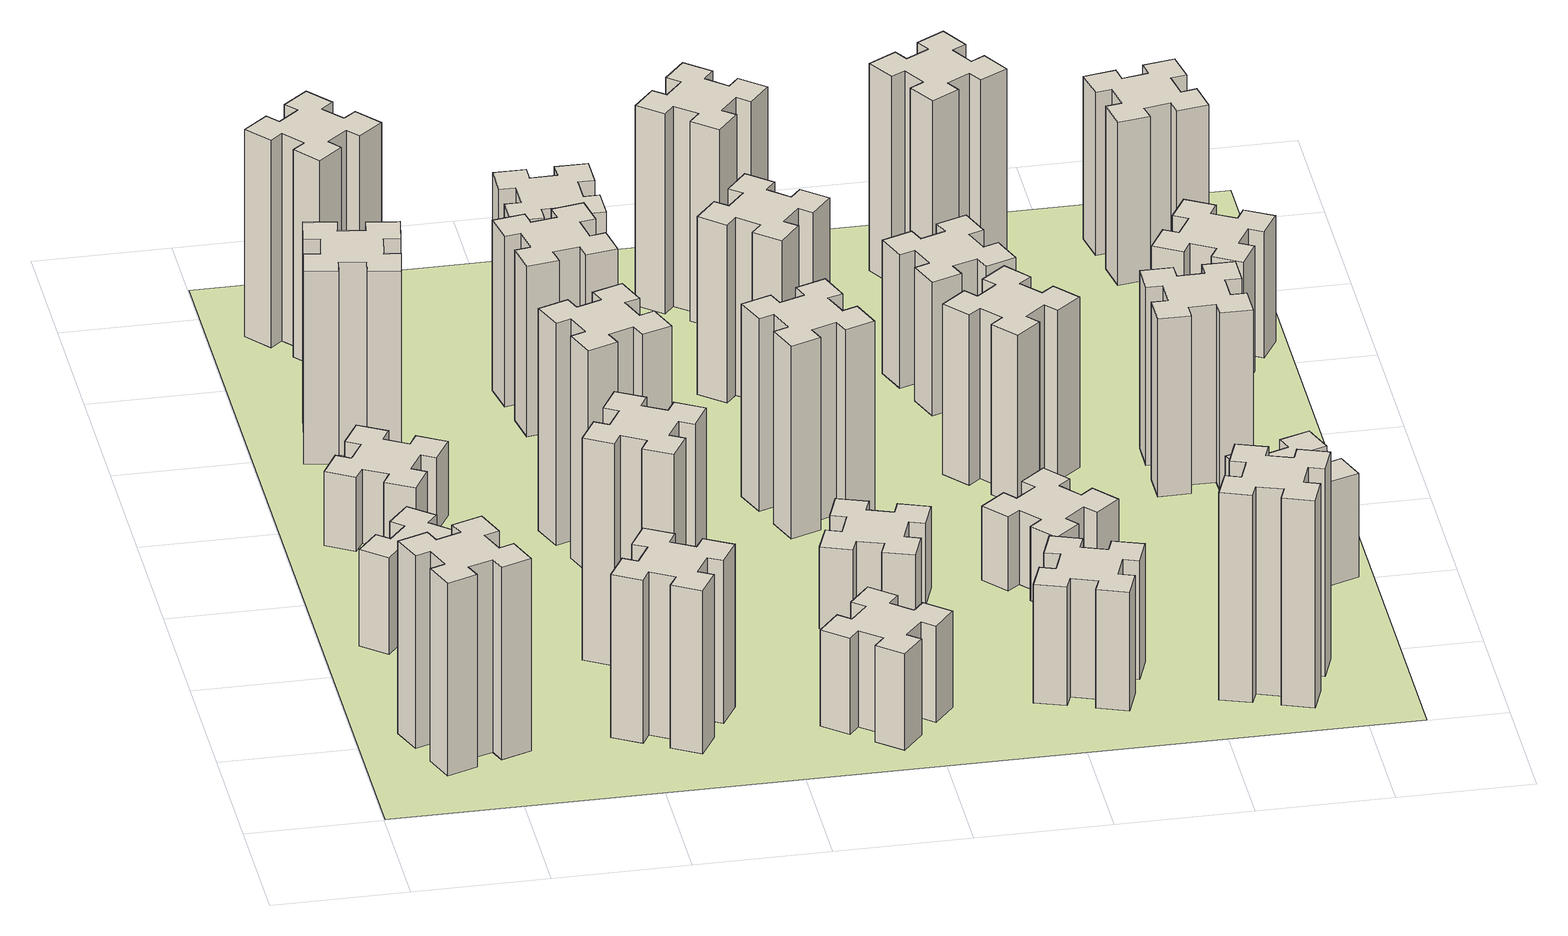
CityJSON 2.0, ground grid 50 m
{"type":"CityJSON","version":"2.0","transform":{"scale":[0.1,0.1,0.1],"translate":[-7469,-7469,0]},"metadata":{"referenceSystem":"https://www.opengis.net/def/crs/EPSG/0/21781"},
"CityObjects":{
"building1":{"type":"Building","attributes":{"class":"1000","function":"1000","usage":"1000","yearOfConstruction":2016,"roofType":"1000","measuredHeight":78,"storeysAboveGround":30,"storeysBelowGround":0},"geometry":[{"type":"Solid","lod":"1","boundaries":[[[[0,1,2,3,4,5,6,7,8,9,10,11,12,13,14,15,16,17,18,19]],[[17,16,20,21]],[[16,15,22,20]],[[15,14,23,22]],[[14,13,24,23]],[[13,12,25,24]],[[12,11,26,25]],[[11,10,27,26]],[[10,9,28,27]],[[9,8,29,28]],[[8,7,30,29]],[[7,6,31,30]],[[6,5,32,31]],[[5,4,33,32]],[[4,3,34,33]],[[3,2,35,34]],[[2,1,36,35]],[[1,0,37,36]],[[0,19,38,37]],[[19,18,39,38]],[[18,17,21,39]],[[24,25,26,27,28,29,30,31,32,33,34,35,36,37,38,39,21,20,22,23]]]]}]},
"building2":{"type":"Building","attributes":{"class":"1000","function":"1000","usage":"1000","yearOfConstruction":2016,"roofType":"1000","measuredHeight":39,"storeysAboveGround":30,"storeysBelowGround":0},"geometry":[{"type":"Solid","lod":"1","boundaries":[[[[40,41,42,43,44,45,46,47,48,49,50,51,52,53,54,55,56,57,58,59]],[[57,56,60,61]],[[56,55,62,60]],[[55,54,63,62]],[[54,53,64,63]],[[53,52,65,64]],[[52,51,66,65]],[[51,50,67,66]],[[50,49,68,67]],[[49,48,69,68]],[[48,47,70,69]],[[47,46,71,70]],[[46,45,72,71]],[[45,44,73,72]],[[44,43,74,73]],[[43,42,75,74]],[[42,41,76,75]],[[41,40,77,76]],[[40,59,78,77]],[[59,58,79,78]],[[58,57,61,79]],[[64,65,66,67,68,69,70,71,72,73,74,75,76,77,78,79,61,60,62,63]]]]}]},
"building3":{"type":"Building","attributes":{"class":"1000","function":"1000","usage":"1000","yearOfConstruction":2016,"roofType":"1000","measuredHeight":30,"storeysAboveGround":30,"storeysBelowGround":0},"geometry":[{"type":"Solid","lod":"1","boundaries":[[[[80,81,82,83,84,85,86,87,88,89,90,91,92,93,94,95,96,97,98,99]],[[97,96,100,101]],[[96,95,102,100]],[[95,94,103,102]],[[94,93,104,103]],[[93,92,105,104]],[[92,91,106,105]],[[91,90,107,106]],[[90,89,108,107]],[[89,88,109,108]],[[88,87,110,109]],[[87,86,111,110]],[[86,85,112,111]],[[85,84,113,112]],[[84,83,114,113]],[[83,82,115,114]],[[82,81,116,115]],[[81,80,117,116]],[[80,99,118,117]],[[99,98,119,118]],[[98,97,101,119]],[[104,105,106,107,108,109,110,111,112,113,114,115,116,117,118,119,101,100,102,103]]]]}]},
"building4":{"type":"Building","attributes":{"class":"1000","function":"1000","usage":"1000","yearOfConstruction":2016,"roofType":"1000","measuredHeight":78,"storeysAboveGround":30,"storeysBelowGround":0},"geometry":[{"type":"Solid","lod":"1","boundaries":[[[[120,121,122,123,124,125,126,127,128,129,130,131,132,133,134,135,136,137,138,139]],[[137,136,140,141]],[[136,135,142,140]],[[135,134,143,142]],[[134,133,144,143]],[[133,132,145,144]],[[132,131,146,145]],[[131,130,147,146]],[[130,129,148,147]],[[129,128,149,148]],[[128,127,150,149]],[[127,126,151,150]],[[126,125,152,151]],[[125,124,153,152]],[[124,123,154,153]],[[123,122,155,154]],[[122,121,156,155]],[[121,120,157,156]],[[120,139,158,157]],[[139,138,159,158]],[[138,137,141,159]],[[144,145,146,147,148,149,150,151,152,153,154,155,156,157,158,159,141,140,142,143]]]]}]},
"building5":{"type":"Building","attributes":{"class":"1000","function":"1000","usage":"1000","yearOfConstruction":2016,"roofType":"1000","measuredHeight":66,"storeysAboveGround":30,"storeysBelowGround":0},"geometry":[{"type":"Solid","lod":"1","boundaries":[[[[160,161,162,163,164,165,166,167,168,169,170,171,172,173,174,175,176,177,178,179]],[[177,176,180,181]],[[176,175,182,180]],[[175,174,183,182]],[[174,173,184,183]],[[173,172,185,184]],[[172,171,186,185]],[[171,170,187,186]],[[170,169,188,187]],[[169,168,189,188]],[[168,167,190,189]],[[167,166,191,190]],[[166,165,192,191]],[[165,164,193,192]],[[164,163,194,193]],[[163,162,195,194]],[[162,161,196,195]],[[161,160,197,196]],[[160,179,198,197]],[[179,178,199,198]],[[178,177,181,199]],[[184,185,186,187,188,189,190,191,192,193,194,195,196,197,198,199,181,180,182,183]]]]}]},
"building6":{"type":"Building","attributes":{"class":"1000","function":"1000","usage":"1000","yearOfConstruction":2016,"roofType":"1000","measuredHeight":84,"storeysAboveGround":30,"storeysBelowGround":0},"geometry":[{"type":"Solid","lod":"1","boundaries":[[[[200,201,202,203,204,205,206,207,208,209,210,211,212,213,214,215,216,217,218,219]],[[217,216,220,221]],[[216,215,222,220]],[[215,214,223,222]],[[214,213,224,223]],[[213,212,225,224]],[[212,211,226,225]],[[211,210,227,226]],[[210,209,228,227]],[[209,208,229,228]],[[208,207,230,229]],[[207,206,231,230]],[[206,205,232,231]],[[205,204,233,232]],[[204,203,234,233]],[[203,202,235,234]],[[202,201,236,235]],[[201,200,237,236]],[[200,219,238,237]],[[219,218,239,238]],[[218,217,221,239]],[[224,225,226,227,228,229,230,231,232,233,234,235,236,237,238,239,221,220,222,223]]]]}]},
"building7":{"type":"Building","attributes":{"class":"1000","function":"1000","usage":"1000","yearOfConstruction":2016,"roofType":"1000","measuredHeight":90,"storeysAboveGround":30,"storeysBelowGround":0},"geometry":[{"type":"Solid","lod":"1","boundaries":[[[[240,241,242,243,244,245,246,247,248,249,250,251,252,253,254,255,256,257,258,259]],[[257,256,260,261]],[[256,255,262,260]],[[255,254,263,262]],[[254,253,264,263]],[[253,252,265,264]],[[252,251,266,265]],[[251,250,267,266]],[[250,249,268,267]],[[249,248,269,268]],[[248,247,270,269]],[[247,246,271,270]],[[246,245,272,271]],[[245,244,273,272]],[[244,243,274,273]],[[243,242,275,274]],[[242,241,276,275]],[[241,240,277,276]],[[240,259,278,277]],[[259,258,279,278]],[[258,257,261,279]],[[264,265,266,267,268,269,270,271,272,273,274,275,276,277,278,279,261,260,262,263]]]]}]},
"building8":{"type":"Building","attributes":{"class":"1000","function":"1000","usage":"1000","yearOfConstruction":2016,"roofType":"1000","measuredHeight":90,"storeysAboveGround":30,"storeysBelowGround":0},"geometry":[{"type":"Solid","lod":"1","boundaries":[[[[280,281,282,283,284,285,286,287,288,289,290,291,292,293,294,295,296,297,298,299]],[[297,296,300,301]],[[296,295,302,300]],[[295,294,303,302]],[[294,293,304,303]],[[293,292,305,304]],[[292,291,306,305]],[[291,290,307,306]],[[290,289,308,307]],[[289,288,309,308]],[[288,287,310,309]],[[287,286,311,310]],[[286,285,312,311]],[[285,284,313,312]],[[284,283,314,313]],[[283,282,315,314]],[[282,281,316,315]],[[281,280,317,316]],[[280,299,318,317]],[[299,298,319,318]],[[298,297,301,319]],[[304,305,306,307,308,309,310,311,312,313,314,315,316,317,318,319,301,300,302,303]]]]}]},
"building9":{"type":"Building","attributes":{"class":"1000","function":"1000","usage":"1000","yearOfConstruction":2016,"roofType":"1000","measuredHeight":69,"storeysAboveGround":30,"storeysBelowGround":0},"geometry":[{"type":"Solid","lod":"1","boundaries":[[[[320,321,322,323,324,325,326,327,328,329,330,331,332,333,334,335,336,337,338,339]],[[337,336,340,341]],[[336,335,342,340]],[[335,334,343,342]],[[334,333,344,343]],[[333,332,345,344]],[[332,331,346,345]],[[331,330,347,346]],[[330,329,348,347]],[[329,328,349,348]],[[328,327,350,349]],[[327,326,351,350]],[[326,325,352,351]],[[325,324,353,352]],[[324,323,354,353]],[[323,322,355,354]],[[322,321,356,355]],[[321,320,357,356]],[[320,339,358,357]],[[339,338,359,358]],[[338,337,341,359]],[[344,345,346,347,348,349,350,351,352,353,354,355,356,357,358,359,341,340,342,343]]]]}]},
"building10":{"type":"Building","attributes":{"class":"1000","function":"1000","usage":"1000","yearOfConstruction":2016,"roofType":"1000","measuredHeight":39,"storeysAboveGround":30,"storeysBelowGround":0},"geometry":[{"type":"Solid","lod":"1","boundaries":[[[[360,361,362,363,364,365,366,367,368,369,370,371,372,373,374,375,376,377,378,379]],[[377,376,380,381]],[[376,375,382,380]],[[375,374,383,382]],[[374,373,384,383]],[[373,372,385,384]],[[372,371,386,385]],[[371,370,387,386]],[[370,369,388,387]],[[369,368,389,388]],[[368,367,390,389]],[[367,366,391,390]],[[366,365,392,391]],[[365,364,393,392]],[[364,363,394,393]],[[363,362,395,394]],[[362,361,396,395]],[[361,360,397,396]],[[360,379,398,397]],[[379,378,399,398]],[[378,377,381,399]],[[384,385,386,387,388,389,390,391,392,393,394,395,396,397,398,399,381,380,382,383]]]]}]},
"building11":{"type":"Building","attributes":{"class":"1000","function":"1000","usage":"1000","yearOfConstruction":2016,"roofType":"1000","measuredHeight":48,"storeysAboveGround":30,"storeysBelowGround":0},"geometry":[{"type":"Solid","lod":"1","boundaries":[[[[400,401,402,403,404,405,406,407,408,409,410,411,412,413,414,415,416,417,418,419]],[[417,416,420,421]],[[416,415,422,420]],[[415,414,423,422]],[[414,413,424,423]],[[413,412,425,424]],[[412,411,426,425]],[[411,410,427,426]],[[410,409,428,427]],[[409,408,429,428]],[[408,407,430,429]],[[407,406,431,430]],[[406,405,432,431]],[[405,404,433,432]],[[404,403,434,433]],[[403,402,435,434]],[[402,401,436,435]],[[401,400,437,436]],[[400,419,438,437]],[[419,418,439,438]],[[418,417,421,439]],[[424,425,426,427,428,429,430,431,432,433,434,435,436,437,438,439,421,420,422,423]]]]}]},
"building12":{"type":"Building","attributes":{"class":"1000","function":"1000","usage":"1000","yearOfConstruction":2016,"roofType":"1000","measuredHeight":33,"storeysAboveGround":30,"storeysBelowGround":0},"geometry":[{"type":"Solid","lod":"1","boundaries":[[[[440,441,442,443,444,445,446,447,448,449,450,451,452,453,454,455,456,457,458,459]],[[457,456,460,461]],[[456,455,462,460]],[[455,454,463,462]],[[454,453,464,463]],[[453,452,465,464]],[[452,451,466,465]],[[451,450,467,466]],[[450,449,468,467]],[[449,448,469,468]],[[448,447,470,469]],[[447,446,471,470]],[[446,445,472,471]],[[445,444,473,472]],[[444,443,474,473]],[[443,442,475,474]],[[442,441,476,475]],[[441,440,477,476]],[[440,459,478,477]],[[459,458,479,478]],[[458,457,461,479]],[[464,465,466,467,468,469,470,471,472,473,474,475,476,477,478,479,461,460,462,463]]]]}]},
"building13":{"type":"Building","attributes":{"class":"1000","function":"1000","usage":"1000","yearOfConstruction":2016,"roofType":"1000","measuredHeight":78,"storeysAboveGround":30,"storeysBelowGround":0},"geometry":[{"type":"Solid","lod":"1","boundaries":[[[[480,481,482,483,484,485,486,487,488,489,490,491,492,493,494,495,496,497,498,499]],[[497,496,500,501]],[[496,495,502,500]],[[495,494,503,502]],[[494,493,504,503]],[[493,492,505,504]],[[492,491,506,505]],[[491,490,507,506]],[[490,489,508,507]],[[489,488,509,508]],[[488,487,510,509]],[[487,486,511,510]],[[486,485,512,511]],[[485,484,513,512]],[[484,483,514,513]],[[483,482,515,514]],[[482,481,516,515]],[[481,480,517,516]],[[480,499,518,517]],[[499,498,519,518]],[[498,497,501,519]],[[504,505,506,507,508,509,510,511,512,513,514,515,516,517,518,519,501,500,502,503]]]]}]},
"building14":{"type":"Building","attributes":{"class":"1000","function":"1000","usage":"1000","yearOfConstruction":2016,"roofType":"1000","measuredHeight":72,"storeysAboveGround":30,"storeysBelowGround":0},"geometry":[{"type":"Solid","lod":"1","boundaries":[[[[520,521,522,523,524,525,526,527,528,529,530,531,532,533,534,535,536,537,538,539]],[[537,536,540,541]],[[536,535,542,540]],[[535,534,543,542]],[[534,533,544,543]],[[533,532,545,544]],[[532,531,546,545]],[[531,530,547,546]],[[530,529,548,547]],[[529,528,549,548]],[[528,527,550,549]],[[527,526,551,550]],[[526,525,552,551]],[[525,524,553,552]],[[524,523,554,553]],[[523,522,555,554]],[[522,521,556,555]],[[521,520,557,556]],[[520,539,558,557]],[[539,538,559,558]],[[538,537,541,559]],[[544,545,546,547,548,549,550,551,552,553,554,555,556,557,558,559,541,540,542,543]]]]}]},
"building15":{"type":"Building","attributes":{"class":"1000","function":"1000","usage":"1000","yearOfConstruction":2016,"roofType":"1000","measuredHeight":48,"storeysAboveGround":30,"storeysBelowGround":0},"geometry":[{"type":"Solid","lod":"1","boundaries":[[[[560,561,562,563,564,565,566,567,568,569,570,571,572,573,574,575,576,577,578,579]],[[577,576,580,581]],[[576,575,582,580]],[[575,574,583,582]],[[574,573,584,583]],[[573,572,585,584]],[[572,571,586,585]],[[571,570,587,586]],[[570,569,588,587]],[[569,568,589,588]],[[568,567,590,589]],[[567,566,591,590]],[[566,565,592,591]],[[565,564,593,592]],[[564,563,594,593]],[[563,562,595,594]],[[562,561,596,595]],[[561,560,597,596]],[[560,579,598,597]],[[579,578,599,598]],[[578,577,581,599]],[[584,585,586,587,588,589,590,591,592,593,594,595,596,597,598,599,581,580,582,583]]]]}]},
"building16":{"type":"Building","attributes":{"class":"1000","function":"1000","usage":"1000","yearOfConstruction":2016,"roofType":"1000","measuredHeight":81,"storeysAboveGround":30,"storeysBelowGround":0},"geometry":[{"type":"Solid","lod":"1","boundaries":[[[[600,601,602,603,604,605,606,607,608,609,610,611,612,613,614,615,616,617,618,619]],[[617,616,620,621]],[[616,615,622,620]],[[615,614,623,622]],[[614,613,624,623]],[[613,612,625,624]],[[612,611,626,625]],[[611,610,627,626]],[[610,609,628,627]],[[609,608,629,628]],[[608,607,630,629]],[[607,606,631,630]],[[606,605,632,631]],[[605,604,633,632]],[[604,603,634,633]],[[603,602,635,634]],[[602,601,636,635]],[[601,600,637,636]],[[600,619,638,637]],[[619,618,639,638]],[[618,617,621,639]],[[624,625,626,627,628,629,630,631,632,633,634,635,636,637,638,639,621,620,622,623]]]]}]},
"building17":{"type":"Building","attributes":{"class":"1000","function":"1000","usage":"1000","yearOfConstruction":2016,"roofType":"1000","measuredHeight":30,"storeysAboveGround":30,"storeysBelowGround":0},"geometry":[{"type":"Solid","lod":"1","boundaries":[[[[640,641,642,643,644,645,646,647,648,649,650,651,652,653,654,655,656,657,658,659]],[[657,656,660,661]],[[656,655,662,660]],[[655,654,663,662]],[[654,653,664,663]],[[653,652,665,664]],[[652,651,666,665]],[[651,650,667,666]],[[650,649,668,667]],[[649,648,669,668]],[[648,647,670,669]],[[647,646,671,670]],[[646,645,672,671]],[[645,644,673,672]],[[644,643,674,673]],[[643,642,675,674]],[[642,641,676,675]],[[641,640,677,676]],[[640,659,678,677]],[[659,658,679,678]],[[658,657,661,679]],[[664,665,666,667,668,669,670,671,672,673,674,675,676,677,678,679,661,660,662,663]]]]}]},
"building18":{"type":"Building","attributes":{"class":"1000","function":"1000","usage":"1000","yearOfConstruction":2016,"roofType":"1000","measuredHeight":69,"storeysAboveGround":30,"storeysBelowGround":0},"geometry":[{"type":"Solid","lod":"1","boundaries":[[[[680,681,682,683,684,685,686,687,688,689,690,691,692,693,694,695,696,697,698,699]],[[697,696,700,701]],[[696,695,702,700]],[[695,694,703,702]],[[694,693,704,703]],[[693,692,705,704]],[[692,691,706,705]],[[691,690,707,706]],[[690,689,708,707]],[[689,688,709,708]],[[688,687,710,709]],[[687,686,711,710]],[[686,685,712,711]],[[685,684,713,712]],[[684,683,714,713]],[[683,682,715,714]],[[682,681,716,715]],[[681,680,717,716]],[[680,699,718,717]],[[699,698,719,718]],[[698,697,701,719]],[[704,705,706,707,708,709,710,711,712,713,714,715,716,717,718,719,701,700,702,703]]]]}]},
"building19":{"type":"Building","attributes":{"class":"1000","function":"1000","usage":"1000","yearOfConstruction":2016,"roofType":"1000","measuredHeight":54,"storeysAboveGround":30,"storeysBelowGround":0},"geometry":[{"type":"Solid","lod":"1","boundaries":[[[[720,721,722,723,724,725,726,727,728,729,730,731,732,733,734,735,736,737,738,739]],[[737,736,740,741]],[[736,735,742,740]],[[735,734,743,742]],[[734,733,744,743]],[[733,732,745,744]],[[732,731,746,745]],[[731,730,747,746]],[[730,729,748,747]],[[729,728,749,748]],[[728,727,750,749]],[[727,726,751,750]],[[726,725,752,751]],[[725,724,753,752]],[[724,723,754,753]],[[723,722,755,754]],[[722,721,756,755]],[[721,720,757,756]],[[720,739,758,757]],[[739,738,759,758]],[[738,737,741,759]],[[744,745,746,747,748,749,750,751,752,753,754,755,756,757,758,759,741,740,742,743]]]]}]},
"building20":{"type":"Building","attributes":{"class":"1000","function":"1000","usage":"1000","yearOfConstruction":2016,"roofType":"1000","measuredHeight":84,"storeysAboveGround":30,"storeysBelowGround":0},"geometry":[{"type":"Solid","lod":"1","boundaries":[[[[760,761,762,763,764,765,766,767,768,769,770,771,772,773,774,775,776,777,778,779]],[[777,776,780,781]],[[776,775,782,780]],[[775,774,783,782]],[[774,773,784,783]],[[773,772,785,784]],[[772,771,786,785]],[[771,770,787,786]],[[770,769,788,787]],[[769,768,789,788]],[[768,767,790,789]],[[767,766,791,790]],[[766,765,792,791]],[[765,764,793,792]],[[764,763,794,793]],[[763,762,795,794]],[[762,761,796,795]],[[761,760,797,796]],[[760,779,798,797]],[[779,778,799,798]],[[778,777,781,799]],[[784,785,786,787,788,789,790,791,792,793,794,795,796,797,798,799,781,780,782,783]]]]}]},
"building21":{"type":"Building","attributes":{"class":"1000","function":"1000","usage":"1000","yearOfConstruction":2016,"roofType":"1000","measuredHeight":84,"storeysAboveGround":30,"storeysBelowGround":0},"geometry":[{"type":"Solid","lod":"1","boundaries":[[[[800,801,802,803,804,805,806,807,808,809,810,811,812,813,814,815,816,817,818,819]],[[817,816,820,821]],[[816,815,822,820]],[[815,814,823,822]],[[814,813,824,823]],[[813,812,825,824]],[[812,811,826,825]],[[811,810,827,826]],[[810,809,828,827]],[[809,808,829,828]],[[808,807,830,829]],[[807,806,831,830]],[[806,805,832,831]],[[805,804,833,832]],[[804,803,834,833]],[[803,802,835,834]],[[802,801,836,835]],[[801,800,837,836]],[[800,819,838,837]],[[819,818,839,838]],[[818,817,821,839]],[[824,825,826,827,828,829,830,831,832,833,834,835,836,837,838,839,821,820,822,823]]]]}]},
"building22":{"type":"Building","attributes":{"class":"1000","function":"1000","usage":"1000","yearOfConstruction":2016,"roofType":"1000","measuredHeight":42,"storeysAboveGround":30,"storeysBelowGround":0},"geometry":[{"type":"Solid","lod":"1","boundaries":[[[[840,841,842,843,844,845,846,847,848,849,850,851,852,853,854,855,856,857,858,859]],[[857,856,860,861]],[[856,855,862,860]],[[855,854,863,862]],[[854,853,864,863]],[[853,852,865,864]],[[852,851,866,865]],[[851,850,867,866]],[[850,849,868,867]],[[849,848,869,868]],[[848,847,870,869]],[[847,846,871,870]],[[846,845,872,871]],[[845,844,873,872]],[[844,843,874,873]],[[843,842,875,874]],[[842,841,876,875]],[[841,840,877,876]],[[840,859,878,877]],[[859,858,879,878]],[[858,857,861,879]],[[864,865,866,867,868,869,870,871,872,873,874,875,876,877,878,879,861,860,862,863]]]]}]},
"building23":{"type":"Building","attributes":{"class":"1000","function":"1000","usage":"1000","yearOfConstruction":2016,"roofType":"1000","measuredHeight":72,"storeysAboveGround":30,"storeysBelowGround":0},"geometry":[{"type":"Solid","lod":"1","boundaries":[[[[880,881,882,883,884,885,886,887,888,889,890,891,892,893,894,895,896,897,898,899]],[[897,896,900,901]],[[896,895,902,900]],[[895,894,903,902]],[[894,893,904,903]],[[893,892,905,904]],[[892,891,906,905]],[[891,890,907,906]],[[890,889,908,907]],[[889,888,909,908]],[[888,887,910,909]],[[887,886,911,910]],[[886,885,912,911]],[[885,884,913,912]],[[884,883,914,913]],[[883,882,915,914]],[[882,881,916,915]],[[881,880,917,916]],[[880,899,918,917]],[[899,898,919,918]],[[898,897,901,919]],[[904,905,906,907,908,909,910,911,912,913,914,915,916,917,918,919,901,900,902,903]]]]}]},
"building24":{"type":"Building","attributes":{"class":"1000","function":"1000","usage":"1000","yearOfConstruction":2016,"roofType":"1000","measuredHeight":51,"storeysAboveGround":30,"storeysBelowGround":0},"geometry":[{"type":"Solid","lod":"1","boundaries":[[[[920,921,922,923,924,925,926,927,928,929,930,931,932,933,934,935,936,937,938,939]],[[937,936,940,941]],[[936,935,942,940]],[[935,934,943,942]],[[934,933,944,943]],[[933,932,945,944]],[[932,931,946,945]],[[931,930,947,946]],[[930,929,948,947]],[[929,928,949,948]],[[928,927,950,949]],[[927,926,951,950]],[[926,925,952,951]],[[925,924,953,952]],[[924,923,954,953]],[[923,922,955,954]],[[922,921,956,955]],[[921,920,957,956]],[[920,939,958,957]],[[939,938,959,958]],[[938,937,941,959]],[[944,945,946,947,948,949,950,951,952,953,954,955,956,957,958,959,941,940,942,943]]]]}]},
"building25":{"type":"Building","attributes":{"class":"1000","function":"1000","usage":"1000","yearOfConstruction":2016,"roofType":"1000","measuredHeight":66,"storeysAboveGround":30,"storeysBelowGround":0},"geometry":[{"type":"Solid","lod":"1","boundaries":[[[[960,961,962,963,964,965,966,967,968,969,970,971,972,973,974,975,976,977,978,979]],[[977,976,980,981]],[[976,975,982,980]],[[975,974,983,982]],[[974,973,984,983]],[[973,972,985,984]],[[972,971,986,985]],[[971,970,987,986]],[[970,969,988,987]],[[969,968,989,988]],[[968,967,990,989]],[[967,966,991,990]],[[966,965,992,991]],[[965,964,993,992]],[[964,963,994,993]],[[963,962,995,994]],[[962,961,996,995]],[[961,960,997,996]],[[960,979,998,997]],[[979,978,999,998]],[[978,977,981,999]],[[984,985,986,987,988,989,990,991,992,993,994,995,996,997,998,999,981,980,982,983]]]]}]},
"landuse1":{"type":"LandUse","attributes":{"name":"plot1","function":"1010"},"geometry":[{"type":"MultiSurface","lod":"1","boundaries":[[[1000,1001,1002,1003]]]}]}
},
"vertices":[
[385,596,0],[291,562,0],[270,618,0],[157,577,0],[199,464,0],[255,485,0],[289,391,0],[233,370,0],[274,257,0],[387,299,0],[366,355,0],[460,389,0],[480,333,0],[593,374,0],[552,487,0],[496,466,0],[462,560,0],[518,580,0],[477,693,0],[364,652,0],[462,560,780],[518,580,780],[496,466,780],[552,487,780],[593,374,780],[480,333,780],[460,389,780],[366,355,780],[387,299,780],[274,257,780],[233,370,780],[289,391,780],[255,485,780],[199,464,780],[157,577,780],[270,618,780],[291,562,780],[385,596,780],[364,652,780],[477,693,780],
[323,1324,0],[259,1248,0],[213,1286,0],[136,1194,0],[228,1117,0],[266,1163,0],[343,1099,0],[304,1053,0],[396,976,0],[473,1068,0],[427,1106,0],[492,1183,0],[538,1144,0],[615,1236,0],[523,1313,0],[484,1267,0],[408,1332,0],[446,1378,0],[354,1455,0],[277,1363,0],[408,1332,390],[446,1378,390],[484,1267,390],[523,1313,390],[615,1236,390],[538,1144,390],[492,1183,390],[427,1106,390],[473,1068,390],[396,976,390],[304,1053,390],[343,1099,390],[266,1163,390],[228,1117,390],[136,1194,390],[213,1286,390],[259,1248,390],[323,1324,390],[277,1363,390],[354,1455,390],
[277,1885,0],[364,1835,0],[334,1783,0],[438,1723,0],[498,1827,0],[446,1857,0],[496,1944,0],[548,1914,0],[608,2018,0],[504,2078,0],[474,2026,0],[387,2076,0],[417,2128,0],[313,2188,0],[253,2084,0],[305,2054,0],[255,1967,0],[203,1997,0],[143,1893,0],[247,1833,0],[255,1967,300],[203,1997,300],[305,2054,300],[253,2084,300],[313,2188,300],[417,2128,300],[387,2076,300],[474,2026,300],[504,2078,300],[608,2018,300],[548,1914,300],[496,1944,300],[446,1857,300],[498,1827,300],[438,1723,300],[334,1783,300],[364,1835,300],[277,1885,300],[247,1833,300],[143,1893,300],
[475,2527,0],[492,2625,0],[551,2615,0],[572,2733,0],[454,2754,0],[444,2695,0],[345,2712,0],[356,2771,0],[237,2792,0],[217,2674,0],[276,2664,0],[258,2565,0],[199,2576,0],[178,2457,0],[297,2437,0],[307,2496,0],[405,2478,0],[395,2419,0],[513,2398,0],[534,2517,0],[405,2478,780],[395,2419,780],[307,2496,780],[297,2437,780],[178,2457,780],[199,2576,780],[258,2565,780],[276,2664,780],[217,2674,780],[237,2792,780],[356,2771,780],[345,2712,780],[444,2695,780],[454,2754,780],[572,2733,780],[551,2615,780],[492,2625,780],[475,2527,780],[534,2517,780],[513,2398,780],
[1186,377,0],[1236,464,0],[1288,434,0],[1348,538,0],[1244,598,0],[1214,546,0],[1127,596,0],[1157,648,0],[1053,708,0],[993,604,0],[1045,574,0],[995,487,0],[943,517,0],[883,413,0],[987,353,0],[1017,405,0],[1104,355,0],[1074,303,0],[1178,243,0],[1238,347,0],[1104,355,660],[1074,303,660],[1017,405,660],[987,353,660],[883,413,660],[943,517,660],[995,487,660],[1045,574,660],[993,604,660],[1053,708,660],[1157,648,660],[1127,596,660],[1214,546,660],[1244,598,660],[1348,538,660],[1288,434,660],[1236,464,660],[1186,377,660],[1238,347,660],[1178,243,660],
[408,3219,0],[484,3283,0],[523,3237,0],[615,3314,0],[538,3406,0],[492,3368,0],[427,3444,0],[473,3483,0],[396,3575,0],[304,3498,0],[343,3452,0],[266,3387,0],[228,3433,0],[136,3356,0],[213,3264,0],[259,3303,0],[323,3226,0],[277,3188,0],[354,3096,0],[446,3173,0],[323,3226,840],[277,3188,840],[259,3303,840],[213,3264,840],[136,3356,840],[228,3433,840],[266,3387,840],[343,3452,840],[304,3498,840],[396,3575,840],[473,3483,840],[427,3444,840],[492,3368,840],[538,3406,840],[615,3314,840],[523,3237,840],[484,3283,840],[408,3219,840],[446,3173,840],[354,3096,840],
[1214,1086,0],[1127,1136,0],[1157,1188,0],[1053,1248,0],[993,1144,0],[1045,1114,0],[995,1027,0],[943,1057,0],[883,953,0],[987,893,0],[1017,945,0],[1104,895,0],[1074,843,0],[1178,783,0],[1238,887,0],[1186,917,0],[1236,1004,0],[1288,974,0],[1348,1078,0],[1244,1138,0],[1236,1004,900],[1288,974,900],[1186,917,900],[1238,887,900],[1178,783,900],[1074,843,900],[1104,895,900],[1017,945,900],[987,893,900],[883,953,900],[943,1057,900],[995,1027,900],[1045,1114,900],[993,1144,900],[1053,1248,900],[1157,1188,900],[1127,1136,900],[1214,1086,900],[1244,1138,900],[1348,1078,900],
[1236,1746,0],[1202,1840,0],[1258,1860,0],[1217,1973,0],[1104,1932,0],[1125,1876,0],[1031,1842,0],[1010,1898,0],[897,1857,0],[939,1744,0],[995,1765,0],[1029,1671,0],[973,1650,0],[1014,1537,0],[1127,1579,0],[1106,1635,0],[1200,1669,0],[1220,1613,0],[1333,1654,0],[1292,1767,0],[1200,1669,900],[1220,1613,900],[1106,1635,900],[1127,1579,900],[1014,1537,900],[973,1650,900],[1029,1671,900],[995,1765,900],[939,1744,900],[897,1857,900],[1010,1898,900],[1031,1842,900],[1125,1876,900],[1104,1932,900],[1217,1973,900],[1258,1860,900],[1202,1840,900],[1236,1746,900],[1292,1767,900],[1333,1654,900],
[1232,2665,0],[1215,2764,0],[1274,2774,0],[1253,2892,0],[1135,2871,0],[1145,2812,0],[1047,2795,0],[1037,2854,0],[918,2833,0],[939,2715,0],[998,2725,0],[1016,2627,0],[957,2617,0],[977,2498,0],[1096,2519,0],[1085,2578,0],[1184,2596,0],[1194,2537,0],[1312,2557,0],[1291,2676,0],[1184,2596,690],[1194,2537,690],[1085,2578,690],[1096,2519,690],[977,2498,690],[957,2617,690],[1016,2627,690],[998,2725,690],[939,2715,690],[918,2833,690],[1037,2854,690],[1047,2795,690],[1145,2812,690],[1135,2871,690],[1253,2892,690],[1274,2774,690],[1215,2764,690],[1232,2665,690],[1291,2676,690],[1312,2557,690],
[1746,323,0],[1823,259,0],[1784,213,0],[1876,136,0],[1953,228,0],[1907,266,0],[1972,343,0],[2018,304,0],[2095,396,0],[2003,473,0],[1964,427,0],[1888,492,0],[1926,538,0],[1834,615,0],[1757,523,0],[1803,484,0],[1739,408,0],[1693,446,0],[1616,354,0],[1708,277,0],[1739,408,390],[1693,446,390],[1803,484,390],[1757,523,390],[1834,615,390],[1926,538,390],[1888,492,390],[1964,427,390],[2003,473,390],[2095,396,390],[2018,304,390],[1972,343,390],[1907,266,390],[1953,228,390],[1876,136,390],[1784,213,390],[1823,259,390],[1746,323,390],[1708,277,390],[1616,354,390],
[1105,3385,0],[1105,3285,0],[1045,3285,0],[1045,3165,0],[1165,3165,0],[1165,3225,0],[1265,3225,0],[1265,3165,0],[1385,3165,0],[1385,3285,0],[1325,3285,0],[1325,3385,0],[1385,3385,0],[1385,3505,0],[1265,3505,0],[1265,3445,0],[1165,3445,0],[1165,3505,0],[1045,3505,0],[1045,3385,0],[1165,3445,480],[1165,3505,480],[1265,3445,480],[1265,3505,480],[1385,3505,480],[1385,3385,480],[1325,3385,480],[1325,3285,480],[1385,3285,480],[1385,3165,480],[1265,3165,480],[1265,3225,480],[1165,3225,480],[1165,3165,480],[1045,3165,480],[1045,3285,480],[1105,3285,480],[1105,3385,480],[1045,3385,480],[1045,3505,480],
[1871,1029,0],[1965,995,0],[1944,939,0],[2057,897,0],[2098,1010,0],[2042,1031,0],[2076,1125,0],[2132,1104,0],[2173,1217,0],[2060,1258,0],[2040,1202,0],[1946,1236,0],[1967,1292,0],[1854,1333,0],[1813,1220,0],[1869,1200,0],[1835,1106,0],[1779,1127,0],[1737,1014,0],[1850,973,0],[1835,1106,330],[1779,1127,330],[1869,1200,330],[1813,1220,330],[1854,1333,330],[1967,1292,330],[1946,1236,330],[2040,1202,330],[2060,1258,330],[2173,1217,330],[2132,1104,330],[2076,1125,330],[2042,1031,330],[2098,1010,330],[2057,897,330],[1944,939,330],[1965,995,330],[1871,1029,330],[1850,973,330],[1737,1014,330],
[1976,1846,0],[1942,1940,0],[1998,1960,0],[1957,2073,0],[1844,2032,0],[1865,1976,0],[1771,1942,0],[1750,1998,0],[1637,1957,0],[1679,1844,0],[1735,1865,0],[1769,1771,0],[1713,1750,0],[1754,1637,0],[1867,1679,0],[1846,1735,0],[1940,1769,0],[1960,1713,0],[2073,1754,0],[2032,1867,0],[1940,1769,780],[1960,1713,780],[1846,1735,780],[1867,1679,780],[1754,1637,780],[1713,1750,780],[1769,1771,780],[1735,1865,780],[1679,1844,780],[1637,1957,780],[1750,1998,780],[1771,1942,780],[1865,1976,780],[1844,2032,780],[1957,2073,780],[1998,1960,780],[1942,1940,780],[1976,1846,780],[2032,1867,780],[2073,1754,780],
[1907,2586,0],[1972,2663,0],[2018,2624,0],[2095,2716,0],[2003,2793,0],[1964,2747,0],[1888,2812,0],[1926,2858,0],[1834,2935,0],[1757,2843,0],[1803,2804,0],[1739,2728,0],[1693,2766,0],[1616,2674,0],[1708,2597,0],[1746,2643,0],[1823,2579,0],[1784,2533,0],[1876,2456,0],[1953,2548,0],[1823,2579,720],[1784,2533,720],[1746,2643,720],[1708,2597,720],[1616,2674,720],[1693,2766,720],[1739,2728,720],[1803,2804,720],[1757,2843,720],[1834,2935,720],[1926,2858,720],[1888,2812,720],[1964,2747,720],[2003,2793,720],[2095,2716,720],[2018,2624,720],[1972,2663,720],[1907,2586,720],[1953,2548,720],[1876,2456,720],
[2509,560,0],[2475,466,0],[2419,487,0],[2377,374,0],[2490,333,0],[2511,389,0],[2605,355,0],[2584,299,0],[2697,257,0],[2738,370,0],[2682,391,0],[2716,485,0],[2772,464,0],[2813,577,0],[2700,618,0],[2680,562,0],[2586,596,0],[2607,652,0],[2494,693,0],[2453,580,0],[2586,596,480],[2607,652,480],[2680,562,480],[2700,618,480],[2813,577,480],[2772,464,480],[2716,485,480],[2682,391,480],[2738,370,480],[2697,257,480],[2584,299,480],[2605,355,480],[2511,389,480],[2490,333,480],[2377,374,480],[2419,487,480],[2475,466,480],[2509,560,480],[2453,580,480],[2494,693,480],
[1646,3283,0],[1723,3219,0],[1684,3173,0],[1776,3096,0],[1853,3188,0],[1807,3226,0],[1872,3303,0],[1918,3264,0],[1995,3356,0],[1903,3433,0],[1864,3387,0],[1788,3452,0],[1826,3498,0],[1734,3575,0],[1657,3483,0],[1703,3444,0],[1639,3368,0],[1593,3406,0],[1516,3314,0],[1608,3237,0],[1639,3368,810],[1593,3406,810],[1703,3444,810],[1657,3483,810],[1734,3575,810],[1826,3498,810],[1788,3452,810],[1864,3387,810],[1903,3433,810],[1995,3356,810],[1918,3264,810],[1872,3303,810],[1807,3226,810],[1853,3188,810],[1776,3096,810],[1684,3173,810],[1723,3219,810],[1646,3283,810],[1608,3237,810],[1516,3314,810],
[2628,1099,0],[2704,1163,0],[2743,1117,0],[2835,1194,0],[2758,1286,0],[2712,1248,0],[2647,1324,0],[2693,1363,0],[2616,1455,0],[2524,1378,0],[2563,1332,0],[2486,1267,0],[2448,1313,0],[2356,1236,0],[2433,1144,0],[2479,1183,0],[2543,1106,0],[2497,1068,0],[2574,976,0],[2666,1053,0],[2543,1106,300],[2497,1068,300],[2479,1183,300],[2433,1144,300],[2356,1236,300],[2448,1313,300],[2486,1267,300],[2563,1332,300],[2524,1378,300],[2616,1455,300],[2693,1363,300],[2647,1324,300],[2712,1248,300],[2758,1286,300],[2835,1194,300],[2743,1117,300],[2704,1163,300],[2628,1099,300],[2666,1053,300],[2574,976,300],
[2628,1839,0],[2704,1903,0],[2743,1857,0],[2835,1934,0],[2758,2026,0],[2712,1988,0],[2647,2064,0],[2693,2103,0],[2616,2195,0],[2524,2118,0],[2563,2072,0],[2486,2007,0],[2448,2053,0],[2356,1976,0],[2433,1884,0],[2479,1923,0],[2543,1846,0],[2497,1808,0],[2574,1716,0],[2666,1793,0],[2543,1846,690],[2497,1808,690],[2479,1923,690],[2433,1884,690],[2356,1976,690],[2448,2053,690],[2486,2007,690],[2563,2072,690],[2524,2118,690],[2616,2195,690],[2693,2103,690],[2647,2064,690],[2712,1988,690],[2758,2026,690],[2835,1934,690],[2743,1857,690],[2704,1903,690],[2628,1839,690],[2666,1793,690],[2574,1716,690],
[2375,2605,0],[2409,2511,0],[2353,2490,0],[2394,2377,0],[2507,2419,0],[2486,2475,0],[2580,2509,0],[2600,2453,0],[2713,2494,0],[2672,2607,0],[2616,2586,0],[2582,2680,0],[2638,2700,0],[2597,2813,0],[2484,2772,0],[2505,2716,0],[2411,2682,0],[2390,2738,0],[2277,2697,0],[2319,2584,0],[2411,2682,540],[2390,2738,540],[2505,2716,540],[2484,2772,540],[2597,2813,540],[2638,2700,540],[2582,2680,540],[2616,2586,540],[2672,2607,540],[2713,2494,540],[2600,2453,540],[2580,2509,540],[2486,2475,540],[2507,2419,540],[2394,2377,540],[2353,2490,540],[2409,2511,540],[2375,2605,540],[2319,2584,540],[2277,2697,540],
[3322,291,0],[3356,385,0],[3412,364,0],[3453,477,0],[3340,518,0],[3320,462,0],[3226,496,0],[3247,552,0],[3134,593,0],[3093,480,0],[3149,460,0],[3115,366,0],[3059,387,0],[3017,274,0],[3130,233,0],[3151,289,0],[3245,255,0],[3224,199,0],[3337,157,0],[3378,270,0],[3245,255,840],[3224,199,840],[3151,289,840],[3130,233,840],[3017,274,840],[3059,387,840],[3115,366,840],[3149,460,840],[3093,480,840],[3134,593,840],[3247,552,840],[3226,496,840],[3320,462,840],[3340,518,840],[3453,477,840],[3412,364,840],[3356,385,840],[3322,291,840],[3378,270,840],[3337,157,840],
[2607,3215,0],[2694,3265,0],[2724,3213,0],[2828,3273,0],[2768,3377,0],[2716,3347,0],[2666,3434,0],[2718,3464,0],[2658,3568,0],[2554,3508,0],[2584,3456,0],[2497,3406,0],[2467,3458,0],[2363,3398,0],[2423,3294,0],[2475,3324,0],[2525,3237,0],[2473,3207,0],[2533,3103,0],[2637,3163,0],[2525,3237,840],[2473,3207,840],[2475,3324,840],[2423,3294,840],[2363,3398,840],[2467,3458,840],[2497,3406,840],[2584,3456,840],[2554,3508,840],[2658,3568,840],[2718,3464,840],[2666,3434,840],[2716,3347,840],[2768,3377,840],[2828,3273,840],[2724,3213,840],[2694,3265,840],[2607,3215,840],[2637,3163,840],[2533,3103,840],
[3556,1106,0],[3522,1200,0],[3578,1220,0],[3537,1333,0],[3424,1292,0],[3445,1236,0],[3351,1202,0],[3330,1258,0],[3217,1217,0],[3259,1104,0],[3315,1125,0],[3349,1031,0],[3293,1010,0],[3334,897,0],[3447,939,0],[3426,995,0],[3520,1029,0],[3540,973,0],[3653,1014,0],[3612,1127,0],[3520,1029,420],[3540,973,420],[3426,995,420],[3447,939,420],[3334,897,420],[3293,1010,420],[3349,1031,420],[3315,1125,420],[3259,1104,420],[3217,1217,420],[3330,1258,420],[3351,1202,420],[3445,1236,420],[3424,1292,420],[3537,1333,420],[3578,1220,420],[3522,1200,420],[3556,1106,420],[3612,1127,420],[3653,1014,420],
[3125,1905,0],[3125,1805,0],[3065,1805,0],[3065,1685,0],[3185,1685,0],[3185,1745,0],[3285,1745,0],[3285,1685,0],[3405,1685,0],[3405,1805,0],[3345,1805,0],[3345,1905,0],[3405,1905,0],[3405,2025,0],[3285,2025,0],[3285,1965,0],[3185,1965,0],[3185,2025,0],[3065,2025,0],[3065,1905,0],[3185,1965,720],[3185,2025,720],[3285,1965,720],[3285,2025,720],[3405,2025,720],[3405,1905,720],[3345,1905,720],[3345,1805,720],[3405,1805,720],[3405,1685,720],[3285,1685,720],[3285,1745,720],[3185,1745,720],[3185,1685,720],[3065,1685,720],[3065,1805,720],[3125,1805,720],[3125,1905,720],[3065,1905,720],[3065,2025,720],
[3534,2666,0],[3447,2716,0],[3477,2768,0],[3373,2828,0],[3313,2724,0],[3365,2694,0],[3315,2607,0],[3263,2637,0],[3203,2533,0],[3307,2473,0],[3337,2525,0],[3424,2475,0],[3394,2423,0],[3498,2363,0],[3558,2467,0],[3506,2497,0],[3556,2584,0],[3608,2554,0],[3668,2658,0],[3564,2718,0],[3556,2584,510],[3608,2554,510],[3506,2497,510],[3558,2467,510],[3498,2363,510],[3394,2423,510],[3424,2475,510],[3337,2525,510],[3307,2473,510],[3203,2533,510],[3263,2637,510],[3315,2607,510],[3365,2694,510],[3313,2724,510],[3373,2828,510],[3477,2768,510],[3447,2716,510],[3534,2666,510],[3564,2718,510],[3668,2658,510],
[3218,3365,0],[3236,3267,0],[3177,3257,0],[3197,3138,0],[3316,3159,0],[3305,3218,0],[3404,3236,0],[3414,3177,0],[3532,3197,0],[3511,3316,0],[3452,3305,0],[3435,3404,0],[3494,3414,0],[3473,3532,0],[3355,3511,0],[3365,3452,0],[3267,3435,0],[3257,3494,0],[3138,3473,0],[3159,3355,0],[3267,3435,660],[3257,3494,660],[3365,3452,660],[3355,3511,660],[3473,3532,660],[3494,3414,660],[3435,3404,660],[3452,3305,660],[3511,3316,660],[3532,3197,660],[3414,3177,660],[3404,3236,660],[3305,3218,660],[3316,3159,660],[3197,3138,660],[3177,3257,660],[3236,3267,660],[3218,3365,660],[3159,3355,660],[3138,3473,660],
[5,3705,0],[3705,3705,0],[3705,5,0],[5,5,0]
]}
